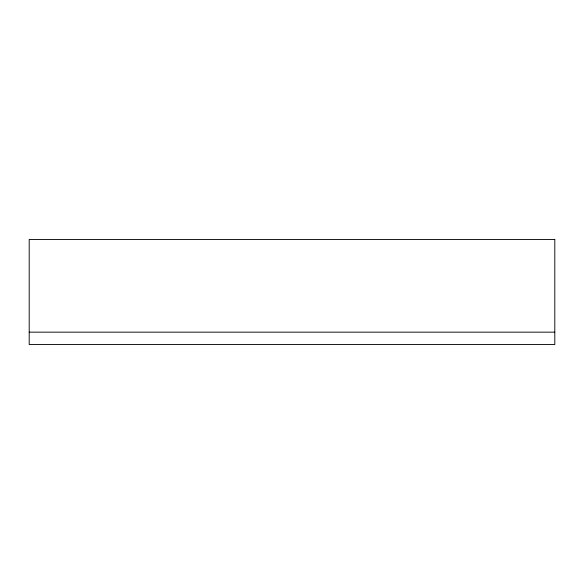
<?xml version="1.0" encoding="UTF-8"?>
<svg xmlns="http://www.w3.org/2000/svg" width="584" height="584" viewBox="0 0 584 584"><rect width="100%" height="100%" fill="white"/><g stroke="black" fill="none" stroke-linecap="round" stroke-linejoin="round"><path stroke-width="0.88" d="M29.2 332.157L554.8 332.157M554.8 239.484L29.2 239.484L29.2 344.516L554.8 344.516L554.8 239.484"/></g></svg>
